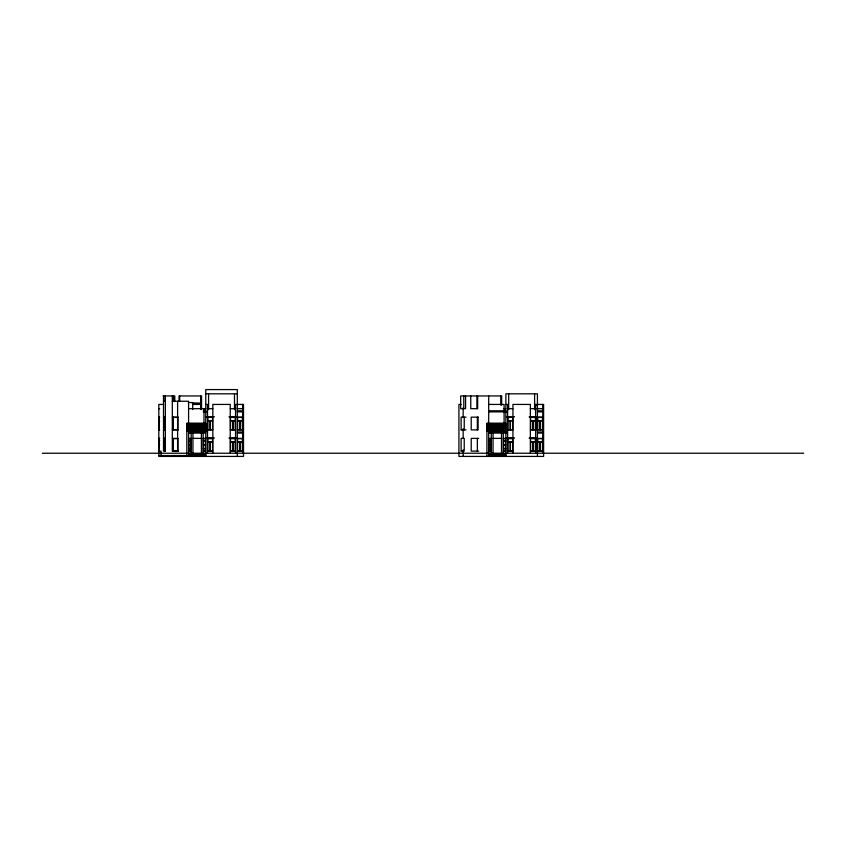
<?xml version="1.0" encoding="UTF-8"?>
<svg xmlns="http://www.w3.org/2000/svg" width="846" height="846" viewBox="0 0 846 846"><rect width="100%" height="100%" fill="white"/><g stroke="black" fill="none" stroke-linecap="round" stroke-linejoin="round"><path stroke-width="1.27" d="M192.201 403.172L200.65 403.373L200.629 404.43L192.941 404.43M205.758 393.824L237.314 393.824M163.045 395.949L174.794 395.949L174.794 401.205M163.511 401.247L165.435 401.247M172.309 401.247L188.584 401.247L188.584 456.417M188.33 402.527L192.708 402.527L192.708 409.612M192.951 403.373L200.65 403.373M163.521 404.43L158.815 404.43L158.815 456.417L243.511 456.417L243.511 404.43L237.61 404.43M205.758 404.43L207.524 404.43L207.524 453.234M237.314 404.43L235.548 404.43L235.548 453.234M461.282 404.43L458.923 404.43L458.923 456.417L543.618 456.417L543.618 404.43L535.655 404.43L535.666 453.234M488.692 404.43L504.1 404.43L504.1 432.02M505.866 404.43L507.632 404.43L507.632 453.234M534.598 404.43L535.486 404.43M536.544 404.948L537.432 404.948M158.815 408.681L159.693 408.681M188.573 408.681L205.758 408.681M207.524 408.681L212.832 408.681M230.249 408.681L235.548 408.681M237.314 408.681L242.622 408.681M503.476 408.681L505.866 408.681M507.632 408.681L512.94 408.681M530.357 408.681L535.666 408.681M536.544 408.681L542.73 408.681M203.368 410.796L205.758 410.796M237.314 410.796L242.622 410.796M488.692 410.796L505.866 410.796M537.432 410.796L542.73 410.796M203.283 411.865L206.636 411.865M237.314 411.865L242.622 411.865M488.692 411.865L506.754 411.865M537.432 411.865L542.73 411.865M158.815 417.163L159.693 417.163M163.511 417.163L165.361 417.163M172.309 417.163L178.231 417.163M237.314 417.163L242.622 417.163M466.03 417.163L461.123 417.163L461.144 429.895M542.73 417.163L529.3 417.163L529.3 416.634L536.724 416.634L536.724 417.163M173.134 417.427L177.882 417.427M207.788 420.61L212.558 420.61M230.514 420.61L235.283 420.61M237.578 420.61L242.358 420.61M507.896 420.61L512.676 420.61M530.622 420.61L535.391 420.61M537.696 420.61L542.466 420.61M207.788 420.874L212.558 420.874M230.514 420.874L235.283 420.874M237.578 420.874L242.358 420.874M507.896 420.874L512.676 420.874M530.622 420.874L535.391 420.874M537.696 420.874L542.466 420.874M158.815 421.414L159.683 421.414M536.544 421.414L537.432 421.414M205.747 423.264L186.818 423.264L186.818 456.417M505.866 423.264L486.926 423.264L486.926 456.417M186.818 423.529L187.347 423.264M188.573 423.529L205.747 423.529M486.926 423.529L487.455 423.264M488.692 423.529L505.866 423.529M186.818 424.237L187.347 424.237L186.818 424.502M188.573 424.237L205.747 424.237M486.926 424.237L487.455 424.237L486.926 424.502M488.692 424.237L505.866 424.237M188.573 424.502L205.747 424.502M488.692 424.502L505.866 424.502M186.818 425.21L187.347 425.21L186.818 425.475M188.573 425.21L205.747 425.21M486.926 425.21L487.455 425.475L486.926 425.475M488.692 425.21L505.866 425.21M188.573 425.475L205.747 425.475M488.692 425.475L505.866 425.475M186.818 426.183L187.347 426.183L186.818 426.447M188.573 426.183L205.747 426.183M486.926 426.183L487.455 426.447L486.926 426.447M488.692 426.183L505.866 426.183M188.573 426.447L205.747 426.447M488.692 426.447L505.866 426.447M186.818 427.156L187.347 427.156L186.818 427.42M188.573 427.156L205.747 427.156M486.926 427.156L487.455 427.42L486.926 427.42M488.692 427.156L505.866 427.156M188.573 427.42L205.747 427.42M488.692 427.42L505.866 427.42M186.818 428.129L187.347 428.129L186.818 428.393M188.573 428.129L205.747 428.129M486.926 428.129L487.455 428.129L486.926 428.393M488.692 428.129L505.866 428.129M188.573 428.393L205.747 428.393M488.692 428.393L505.866 428.393M186.818 429.102L187.347 429.102L186.818 429.366M188.573 429.102L205.747 429.102M486.926 429.102L487.455 429.366L486.926 429.366M488.692 429.102L505.866 429.102M188.573 429.366L205.747 429.366M488.692 429.366L505.866 429.366M177.882 429.631L173.134 429.631L173.314 417.427M158.815 429.895L159.693 429.895M163.511 429.895L165.435 429.895M172.309 429.895L178.231 429.895M207.524 429.895L212.832 429.895M230.249 429.895L235.548 429.895M237.314 429.895L242.622 429.895M461.123 429.895L466.03 429.895M507.632 429.895L512.94 429.895M530.357 429.895L535.666 429.895M536.544 429.895L542.73 429.895M186.818 430.075L187.347 430.075L186.818 430.339M188.573 430.075L205.747 430.075M486.926 430.075L487.455 430.339L486.926 430.339M488.692 430.075L505.866 430.075M188.573 430.339L205.747 430.339M488.692 430.339L505.866 430.339M186.818 431.048L187.347 431.048L186.818 431.312M188.573 431.048L205.747 431.048M486.926 431.048L487.455 431.312L486.926 431.312M488.692 431.048L505.866 431.048M188.573 431.312L205.747 431.312M488.692 431.312L505.866 431.312M188.573 432.02L205.758 432.02M237.314 432.02L242.622 432.02M488.692 432.02L506.754 432.02M537.432 432.02L542.73 432.02M188.573 433.078L205.758 433.078M237.314 433.078L242.622 433.078M488.692 433.078L506.754 433.078M537.432 433.078L542.73 433.078M158.815 438.387L159.693 438.387M163.511 438.387L165.361 438.387M172.309 438.387L178.231 438.387M188.584 438.387L191.164 438.387M192.941 438.387L201.401 438.387M203.167 438.387L205.758 438.387M237.314 438.387L242.622 438.387M478.73 438.387L471.211 438.387L471.211 451.119L478.73 451.119M488.692 438.387L491.283 438.387M493.049 438.387L501.509 438.387M503.285 438.387L505.866 438.387M542.73 438.387L529.3 438.387L529.3 437.847L536.724 437.847L536.724 438.387M173.134 438.651L177.882 438.651M158.815 440.502L159.683 440.502M188.848 440.766L190.9 440.766M203.431 440.766L205.493 440.766M488.956 440.766L491.018 440.766M503.55 440.766L505.601 440.766M188.848 441.03L190.9 441.03M203.431 441.03L205.493 441.03M488.956 441.03L491.018 441.03M503.55 441.03L505.601 441.03M207.788 441.834L212.558 441.834M230.514 441.834L235.283 441.834M237.578 441.834L242.358 441.834M507.896 441.834L512.676 441.834M530.622 441.834L535.391 441.834M537.696 441.834L542.466 441.834M207.788 442.098L212.558 442.098M230.514 442.098L235.283 442.098M237.578 442.098L242.358 442.098M507.896 442.098L512.676 442.098M530.622 442.098L535.391 442.098M537.696 442.098L542.466 442.098M536.544 442.627L537.432 442.627M188.848 444.615L190.9 444.615M203.431 444.615L205.493 444.615M488.956 444.615L491.018 444.615M503.55 444.615L505.601 444.615M158.815 444.753L159.683 444.753M188.848 444.88L190.9 444.88M203.431 444.88L205.493 444.88M488.956 444.88L491.018 444.88M503.55 444.88L505.601 444.88M188.848 448.465L190.9 448.465M203.431 448.465L205.493 448.465M488.956 448.465L491.018 448.465M503.55 448.465L505.601 448.465M188.848 448.729L190.9 448.729M203.431 448.729L205.493 448.729M488.956 448.729L491.018 448.729M503.55 448.729L505.601 448.729M177.882 450.844L173.134 450.844L173.25 438.651M158.815 451.119L161.026 451.119L161.026 455.539M178.231 451.119L172.309 451.119L172.309 395.949M188.584 451.119L191.164 451.119M203.167 451.119L205.758 451.119M207.524 451.119L212.832 451.119M230.249 451.119L235.548 451.119M237.314 451.119L242.622 451.119M461.123 451.119L464.232 451.119L464.232 438.387L461.123 438.387L461.144 451.119M488.692 451.119L491.283 451.119M503.285 451.119L505.866 451.119M507.632 451.119L512.94 451.119M530.357 451.119L535.666 451.119M536.544 451.119L542.73 451.119M42.3 453.234L803.7 453.234M188.584 454.291L205.758 454.291M488.692 454.291L505.866 454.291M188.584 455.36L205.758 455.36M488.692 455.36L505.866 455.36M158.815 455.539L186.818 455.539M542.73 404.43L542.73 453.234M540.213 420.874L540.213 429.631M540.213 442.098L540.213 450.844M539.949 420.874L539.949 429.631M539.949 442.098L539.949 450.844M537.432 456.417L537.432 393.824L505.866 393.824L505.866 456.417M537.199 417.427L537.221 429.631M537.221 438.651L537.221 450.844M537.073 417.163L537.073 429.895M537.073 438.387L537.073 451.119M534.598 393.824L534.598 409.665M533.139 420.874L533.139 429.631M533.139 442.098L533.139 450.844M532.874 420.874L532.874 429.631M532.874 442.098L532.874 450.844M530.357 453.234L530.357 404.43L512.94 404.43L512.94 453.234M510.424 420.874L510.424 429.631M510.424 442.098L510.424 450.844M510.159 420.874L510.159 429.631M510.159 442.098L510.159 450.844M508.7 393.824L508.7 409.665M503.285 433.078L503.285 453.234M501.678 405.149L501.678 395.949L460.679 395.949L460.679 408.681L465.575 408.681L465.575 395.949M501.509 433.078L501.509 453.234M500.737 395.949L500.737 405.065M493.049 433.078L493.049 453.234M491.283 433.078L491.283 453.234M488.692 395.949L488.692 456.417M477.652 395.949L477.652 408.681L470.757 408.681L470.757 395.949M477.345 417.163L477.345 429.895M477.345 438.387L477.345 451.119M476.89 395.949L476.89 408.681M464.232 417.163L464.232 429.895M463.777 395.949L463.777 408.681M463.153 407.783L463.153 416.983M463.153 428.816L463.153 438.017M463.153 449.85L463.153 456.417M243.236 417.427L243.288 420.61M243.236 420.874L243.236 429.631M243.288 438.651L243.236 441.834M243.288 442.098L243.236 450.844M242.622 404.43L242.622 453.234M240.105 420.874L240.105 429.631M240.105 442.098L240.105 450.844M239.841 420.874L239.841 429.631M239.841 442.098L239.841 450.844M237.314 456.417L237.314 389.583L205.758 389.583L205.758 456.417M234.49 393.824L234.49 409.665M233.031 420.874L233.031 429.631M233.031 442.098L233.031 450.844M232.766 420.874L232.766 429.631M232.766 442.098L232.766 450.844M230.249 453.234L230.249 404.43L212.832 404.43L212.832 453.234M210.305 420.874L210.305 429.631M210.305 442.098L210.305 450.844M210.041 420.874L210.041 429.631M210.041 442.098L210.041 450.844M208.581 393.824L208.581 409.665M203.992 408.681L203.992 432.02M203.167 433.078L203.167 453.234M201.56 409.094L201.56 395.949L179.024 395.949L179.024 401.205M201.401 433.078L201.401 453.234M200.629 395.949L200.629 409.527M192.941 433.078L192.941 453.234M191.164 433.078L191.164 453.234M179.68 395.949L179.68 401.205M177.924 417.163L177.924 429.895M177.924 438.387L177.924 451.119M177.607 401.247L177.607 451.119M173.493 395.949L173.493 401.205M173.092 417.163L173.092 429.895M173.092 438.387L173.092 451.119M172.901 417.163L172.901 429.895M172.901 438.387L172.901 451.119M165.361 395.949L165.361 451.119L163.511 451.119L163.511 395.949M165.245 395.949L165.245 401.205M165.245 416.962L165.245 430.096M165.245 439.296L165.245 451.119M164.716 417.163L164.716 429.895M164.716 438.387L164.716 451.119M164.378 417.163L164.378 429.895M164.378 438.387L164.378 451.119M159.164 417.163L159.164 429.895M159.164 438.387L159.164 451.119M158.985 417.427L158.985 429.631M159.037 438.651L159.037 450.844M213.89 416.634L206.466 416.634L206.466 417.163L213.89 417.163L213.89 416.634M236.616 416.634L229.181 416.634L229.181 417.163L236.616 417.163L236.616 416.634M513.998 416.634L506.574 416.634L506.574 417.163L513.998 417.163L513.998 416.634M478.106 417.163L471.211 417.163L471.211 429.895L478.106 429.895L478.106 417.163M164.822 417.522L164.484 429.546L164.822 417.522M212.558 417.427L207.788 417.427L207.788 429.631L212.558 429.631L212.558 417.427M235.283 417.427L230.514 417.427L230.514 429.631L235.283 429.631L235.283 417.427M242.358 417.427L237.578 417.427L237.578 429.631L242.358 429.631L242.358 417.427M512.676 417.427L507.896 417.427L507.896 429.631L512.676 429.631L512.676 417.427M535.391 417.427L530.622 417.427L530.622 429.631L535.391 429.631L535.391 417.427M542.466 417.427L537.696 417.427L537.696 429.631L542.466 429.631L542.466 417.427M213.89 437.847L206.466 437.847L206.466 438.387L213.89 438.387L213.89 437.847M236.616 437.847L229.181 437.847L229.181 438.387L236.616 438.387L236.616 437.847M513.998 437.847L506.574 437.847L506.574 438.387L513.998 438.387L513.998 437.847M164.822 438.736L164.484 450.759L164.822 438.736M190.9 438.651L188.848 438.651L188.848 450.844L190.9 450.844L190.9 438.651M205.493 438.651L203.431 438.651L203.431 450.844L205.493 450.844L205.493 438.651M212.558 438.651L207.788 438.651L207.788 450.844L212.558 450.844L212.558 438.651M235.283 438.651L230.514 438.651L230.514 450.844L235.283 450.844L235.283 438.651M242.358 438.651L237.578 438.651L237.578 450.844L242.358 450.844L242.358 438.651M491.018 438.651L488.956 438.651L488.956 450.844L491.018 450.844L491.018 438.651M505.601 438.651L503.55 438.651L503.55 450.844L505.601 450.844L505.601 438.651M512.676 438.651L507.896 438.651L507.896 450.844L512.676 450.844L512.676 438.651M535.391 438.651L530.622 438.651L530.622 450.844L535.391 450.844L535.391 438.651M542.466 438.651L537.696 438.651L537.696 450.844L542.466 450.844L542.466 438.651"/></g></svg>
